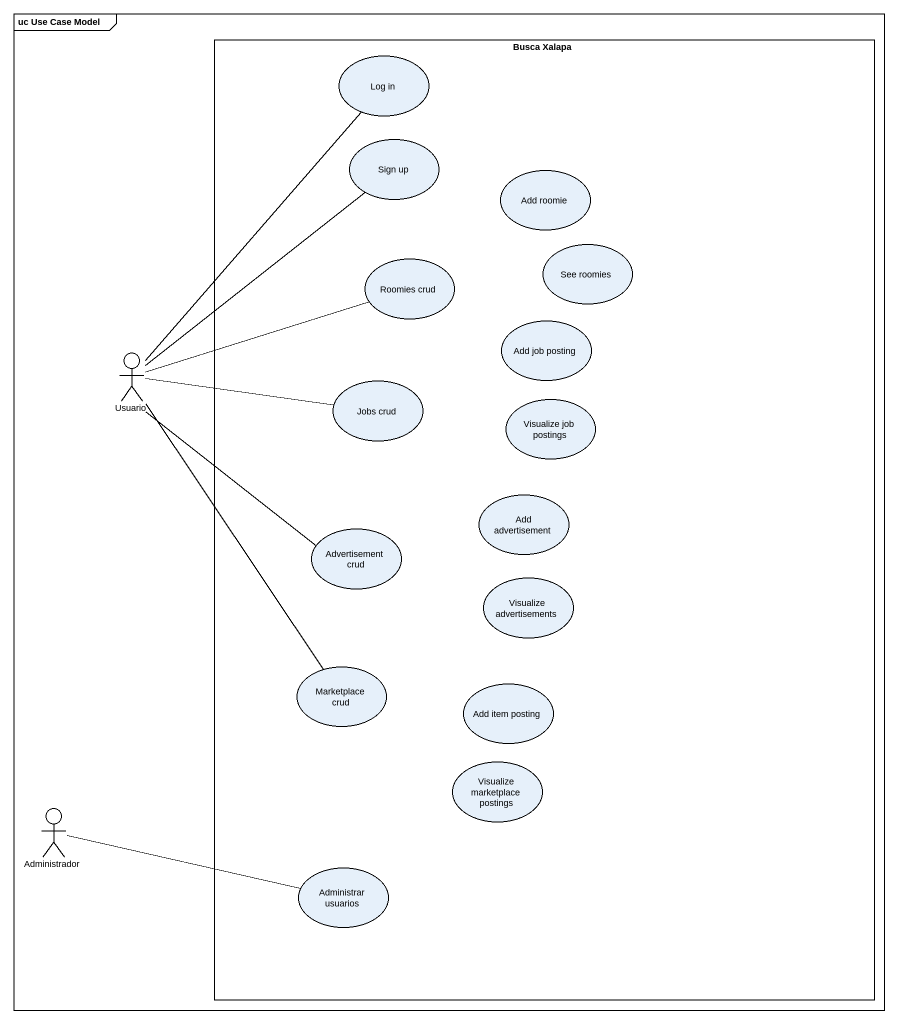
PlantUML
@startuml
mainframe uc Use Case Model
rectangle "Busca Xalapa" as Busca_Xalapa {
  usecase "Log in" as Log_in
  usecase "Sign up" as Sign_up
  usecase "Add roomie" as Add_roomie
  usecase "Roomies crud" as Roomies_crud
  usecase "See roomies" as See_roomies
  usecase "Add job posting" as Add_job_posting
  usecase "Jobs crud" as Jobs_crud
  usecase "Visualize job postings" as Visualize_job_postings
  usecase "Advertisement crud" as Advertisement_crud
  usecase "Add advertisement" as Add_advertisement
  usecase "Visualize advertisements" as Visualize_advertisements
  usecase "Marketplace crud" as Marketplace_crud
  usecase "Add item posting" as Add_item_posting
  usecase "Visualize marketplace postings" as Visualize_marketplace
  usecase "Administrar usuarios" as Administrar_usuarios
}
actor Usuario
actor Administrador
Usuario -up- Log_in
Usuario -up- Sign_up
Usuario -right- Roomies_crud
Usuario -right- Jobs_crud
Usuario -- Advertisement_crud
Usuario -- Marketplace_crud
Administrador -right- Administrar_usuarios
@enduml
